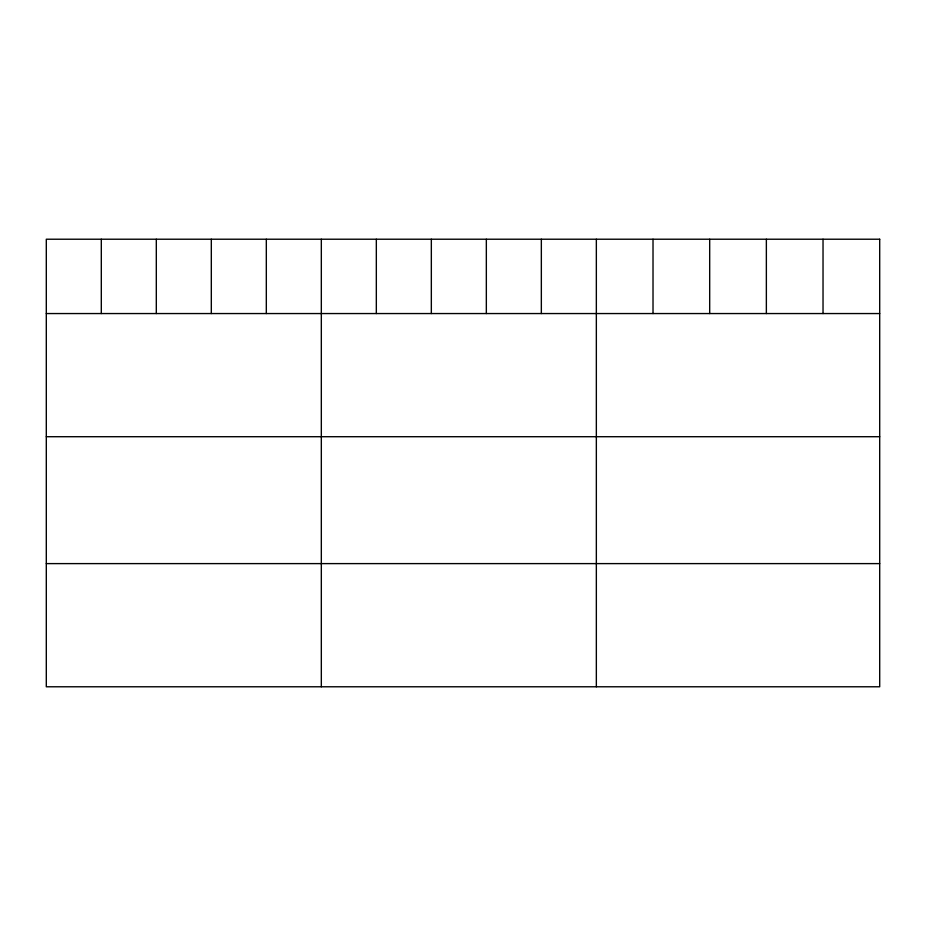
<?xml version="1.0" encoding="UTF-8"?>
<svg xmlns="http://www.w3.org/2000/svg" width="926" height="926" viewBox="0 0 926 926"><rect width="100%" height="100%" fill="white"/><g stroke="black" fill="none" stroke-linecap="round" stroke-linejoin="round"><path stroke-width="1.39" d="M46.3 313.555L879.7 313.555M46.3 436.713L879.7 436.713M46.3 563.61L879.7 563.61M823.029 239.221L823.029 313.555M766.358 239.221L766.358 313.555M709.686 239.221L709.686 313.555M653.015 239.221L653.015 313.555M596.344 239.221L596.344 686.779M541.34 239.221L541.34 313.555M486.335 239.221L486.335 313.555M431.331 239.221L431.331 313.555M376.326 239.221L376.326 313.555M321.322 239.221L321.322 686.779M266.318 239.221L266.318 313.555M211.313 239.221L211.313 313.555M156.309 239.221L156.309 313.555M101.304 239.221L101.304 313.555M879.7 239.221L46.3 239.221L46.3 686.779L879.7 686.779L879.7 239.221"/></g></svg>
